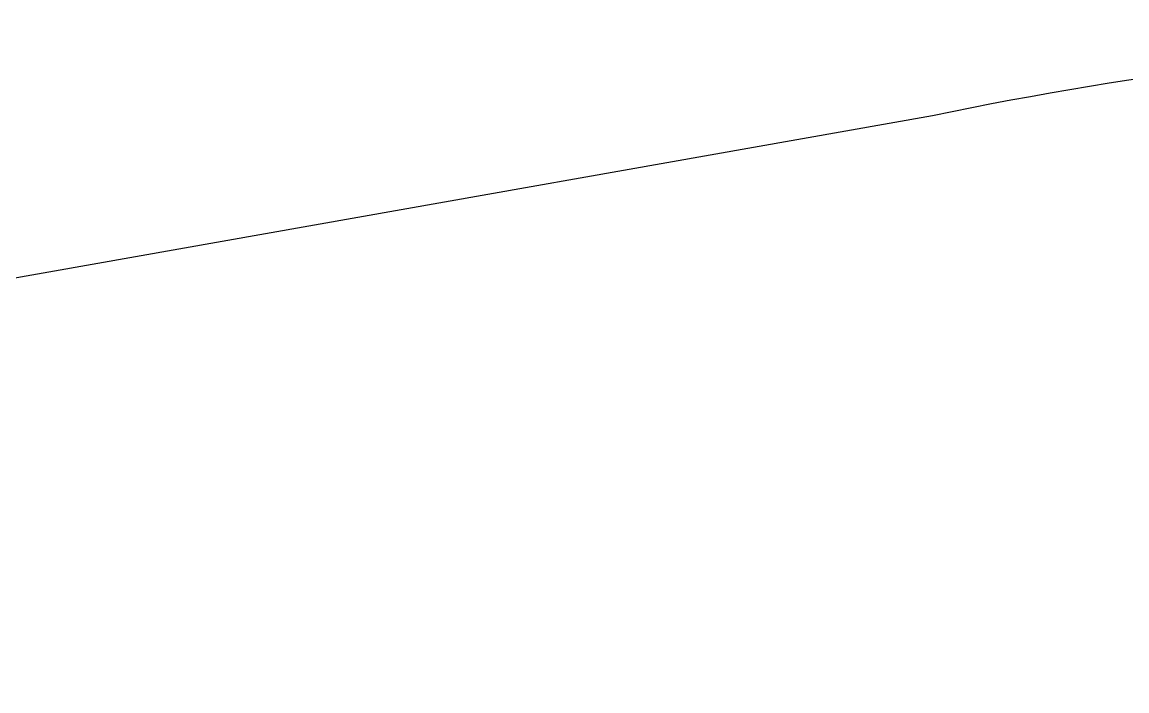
# Model space of a CAD drawing. Header units: millimetres. Extents: x 0 to 8967983, y -224399 to 13801.
# Drawn here: x 71375.18 to 71382.22, y -193460.4 to -193456.14 of the extents above; entities that cross this region are included whole.
import ezdxf

# ---------------------------------------------------------------- set-up
doc = ezdxf.new("R2010")
doc.units = ezdxf.units.MM
doc.header["$LTSCALE"] = 10
doc.layers.add('Архитектура', color=251, linetype='Continuous')

msp = doc.modelspace()

# ---------------------------------------------------------------- linework, layer by layer
at = {"layer": 'Архитектура', "lineweight": 25, "transparency": 33554684}
msp.add_lwpolyline([(71371.3737, -193458.4336), (71380.9779, -193456.7314, -0.082799), (71389.06, -193456.4123), (71389.2728, -193457.6129, 0.414326), (71390.4742, -193458.4525), (71397.7973, -193457.1546, -0.414326)], format="xyb", dxfattribs=at)
msp.add_lwpolyline([(71371.3737, -193458.4336), (71380.9779, -193456.7314, -0.082799), (71389.06, -193456.4123), (71389.2728, -193457.6129, 0.414326), (71390.4742, -193458.4525), (71397.7973, -193457.1546, -0.414326)], format="xyb", dxfattribs=at)
msp.add_lwpolyline([(71371.3737, -193458.4336), (71380.9779, -193456.7314, -0.082799), (71389.06, -193456.4123), (71389.2728, -193457.6129, 0.414326), (71390.4742, -193458.4525), (71397.7973, -193457.1546, -0.414326)], format="xyb", dxfattribs=at)
msp.add_lwpolyline([(71371.3737, -193458.4336), (71380.9779, -193456.7314, -0.082799), (71389.06, -193456.4123), (71389.2728, -193457.6129, 0.414326), (71390.4742, -193458.4525), (71397.7973, -193457.1546, -0.414326)], format="xyb", dxfattribs=at)
msp.add_lwpolyline([(71371.3737, -193458.4336), (71380.9779, -193456.7314, -0.082799), (71389.06, -193456.4123), (71389.2728, -193457.6129, 0.414326), (71390.4742, -193458.4525), (71397.7973, -193457.1546, -0.414326)], format="xyb", dxfattribs=at)
msp.add_lwpolyline([(71371.3737, -193458.4336), (71380.9779, -193456.7314, -0.082799), (71389.06, -193456.4123), (71389.2728, -193457.6129, 0.414326), (71390.4742, -193458.4525), (71397.7973, -193457.1546, -0.414326)], format="xyb", dxfattribs=at)
msp.add_lwpolyline([(71371.3737, -193458.4336), (71380.9779, -193456.7314, -0.082799), (71389.06, -193456.4123), (71389.2728, -193457.6129, 0.414326), (71390.4742, -193458.4525), (71397.7973, -193457.1546, -0.414326)], format="xyb", dxfattribs=at)
msp.add_lwpolyline([(71371.3737, -193458.4336), (71380.9779, -193456.7314, -0.082799), (71389.06, -193456.4123), (71389.2728, -193457.6129, 0.414326), (71390.4742, -193458.4525), (71397.7973, -193457.1546, -0.414326)], format="xyb", dxfattribs=at)
msp.add_lwpolyline([(71371.3737, -193458.4336), (71380.9779, -193456.7314, -0.082799), (71389.06, -193456.4123), (71389.2728, -193457.6129, 0.414326), (71390.4742, -193458.4525), (71397.7973, -193457.1546, -0.414326)], format="xyb", dxfattribs=at)
msp.add_lwpolyline([(71371.3737, -193458.4336), (71380.9779, -193456.7314, -0.082799), (71389.06, -193456.4123), (71389.2728, -193457.6129, 0.414326), (71390.4742, -193458.4525), (71397.7973, -193457.1546, -0.414326)], format="xyb", dxfattribs=at)
msp.add_lwpolyline([(71371.3737, -193458.4336), (71380.9779, -193456.7314, -0.082799), (71389.06, -193456.4123), (71389.2728, -193457.6129, 0.414326), (71390.4742, -193458.4525), (71397.7973, -193457.1546, -0.414326)], format="xyb", dxfattribs=at)
msp.add_lwpolyline([(71371.3737, -193458.4336), (71380.9779, -193456.7314, -0.082799), (71389.06, -193456.4123), (71389.2728, -193457.6129, 0.414326), (71390.4742, -193458.4525), (71397.7973, -193457.1546, -0.414326)], format="xyb", dxfattribs=at)
msp.add_lwpolyline([(71371.3737, -193458.4336), (71380.9779, -193456.7314, -0.082799), (71389.06, -193456.4123), (71389.2728, -193457.6129, 0.414326), (71390.4742, -193458.4525), (71397.7973, -193457.1546, -0.414326)], format="xyb", dxfattribs=at)
msp.add_lwpolyline([(71371.3737, -193458.4336), (71380.9779, -193456.7314, -0.082799), (71389.06, -193456.4123), (71389.2728, -193457.6129, 0.414326), (71390.4742, -193458.4525), (71397.7973, -193457.1546, -0.414326)], format="xyb", dxfattribs=at)
msp.add_lwpolyline([(71371.3737, -193458.4336), (71380.9779, -193456.7314, -0.082799), (71389.06, -193456.4123), (71389.2728, -193457.6129, 0.414326), (71390.4742, -193458.4525), (71397.7973, -193457.1546, -0.414326)], format="xyb", dxfattribs=at)
msp.add_lwpolyline([(71371.3737, -193458.4336), (71380.9779, -193456.7314, -0.082799), (71389.06, -193456.4123), (71389.2728, -193457.6129, 0.414326), (71390.4742, -193458.4525), (71397.7973, -193457.1546, -0.414326)], format="xyb", dxfattribs=at)
msp.add_lwpolyline([(71371.3737, -193458.4336), (71380.9779, -193456.7314, -0.082799), (71389.06, -193456.4123), (71389.2728, -193457.6129, 0.414326), (71390.4742, -193458.4525), (71397.7973, -193457.1546, -0.414326)], format="xyb", dxfattribs=at)
msp.add_lwpolyline([(71371.3737, -193458.4336), (71380.9779, -193456.7314, -0.082799), (71389.06, -193456.4123), (71389.2728, -193457.6129, 0.414326), (71390.4742, -193458.4525), (71397.7973, -193457.1546, -0.414326)], format="xyb", dxfattribs=at)
msp.add_lwpolyline([(71371.3737, -193458.4336), (71380.9779, -193456.7314, -0.082799), (71389.06, -193456.4123), (71389.2728, -193457.6129, 0.414326), (71390.4742, -193458.4525), (71397.7973, -193457.1546, -0.414326)], format="xyb", dxfattribs=at)
msp.add_lwpolyline([(71371.3737, -193458.4336), (71380.9779, -193456.7314, -0.082799), (71389.06, -193456.4123), (71389.2728, -193457.6129, 0.414326), (71390.4742, -193458.4525), (71397.7973, -193457.1546, -0.414326)], format="xyb", dxfattribs=at)
msp.add_lwpolyline([(71371.3737, -193458.4336), (71380.9779, -193456.7314, -0.082799), (71389.06, -193456.4123), (71389.2728, -193457.6129, 0.414326), (71390.4742, -193458.4525), (71397.7973, -193457.1546, -0.414326)], format="xyb", dxfattribs=at)
msp.add_lwpolyline([(71371.3737, -193458.4336), (71380.9779, -193456.7314, -0.082799), (71389.06, -193456.4123), (71389.2728, -193457.6129, 0.414326), (71390.4742, -193458.4525), (71397.7973, -193457.1546, -0.414326)], format="xyb", dxfattribs=at)
msp.add_lwpolyline([(71371.3737, -193458.4336), (71380.9779, -193456.7314, -0.082799), (71389.06, -193456.4123), (71389.2728, -193457.6129, 0.414326), (71390.4742, -193458.4525), (71397.7973, -193457.1546, -0.414326)], format="xyb", dxfattribs=at)
msp.add_lwpolyline([(71371.3737, -193458.4336), (71380.9779, -193456.7314, -0.082799), (71389.06, -193456.4123), (71389.2728, -193457.6129, 0.414326), (71390.4742, -193458.4525), (71397.7973, -193457.1546, -0.414326)], format="xyb", dxfattribs=at)
msp.add_lwpolyline([(71371.3737, -193458.4336), (71380.9779, -193456.7314, -0.082799), (71389.06, -193456.4123), (71389.2728, -193457.6129, 0.414326), (71390.4742, -193458.4525), (71397.7973, -193457.1546, -0.414326)], format="xyb", dxfattribs=at)
msp.add_lwpolyline([(71371.3737, -193458.4336), (71380.9779, -193456.7314, -0.082799), (71389.06, -193456.4123), (71389.2728, -193457.6129, 0.414326), (71390.4742, -193458.4525), (71397.7973, -193457.1546, -0.414326)], format="xyb", dxfattribs=at)
msp.add_lwpolyline([(71371.3737, -193458.4336), (71380.9779, -193456.7314, -0.082799), (71389.06, -193456.4123), (71389.2728, -193457.6129, 0.414326), (71390.4742, -193458.4525), (71397.7973, -193457.1546, -0.414326)], format="xyb", dxfattribs=at)
msp.add_lwpolyline([(71371.3737, -193458.4336), (71380.9779, -193456.7314, -0.082799), (71389.06, -193456.4123), (71389.2728, -193457.6129, 0.414326), (71390.4742, -193458.4525), (71397.7973, -193457.1546, -0.414326)], format="xyb", dxfattribs=at)
msp.add_lwpolyline([(71371.3737, -193458.4336), (71380.9779, -193456.7314, -0.082799), (71389.06, -193456.4123), (71389.2728, -193457.6129, 0.414326), (71390.4742, -193458.4525), (71397.7973, -193457.1546, -0.414326)], format="xyb", dxfattribs=at)
msp.add_lwpolyline([(71371.3737, -193458.4336), (71380.9779, -193456.7314, -0.082799), (71389.06, -193456.4123), (71389.2728, -193457.6129, 0.414326), (71390.4742, -193458.4525), (71397.7973, -193457.1546, -0.414326)], format="xyb", dxfattribs=at)
msp.add_lwpolyline([(71371.3737, -193458.4336), (71380.9779, -193456.7314, -0.082799), (71389.06, -193456.4123), (71389.2728, -193457.6129, 0.414326), (71390.4742, -193458.4525), (71397.7973, -193457.1546, -0.414326)], format="xyb", dxfattribs=at)
msp.add_lwpolyline([(71371.3737, -193458.4336), (71380.9779, -193456.7314, -0.082799), (71389.06, -193456.4123), (71389.2728, -193457.6129, 0.414326), (71390.4742, -193458.4525), (71397.7973, -193457.1546, -0.414326)], format="xyb", dxfattribs=at)
msp.add_lwpolyline([(71371.3737, -193458.4336), (71380.9779, -193456.7314, -0.082799), (71389.06, -193456.4123), (71389.2728, -193457.6129, 0.414326), (71390.4742, -193458.4525), (71397.7973, -193457.1546, -0.414326)], format="xyb", dxfattribs=at)
msp.add_lwpolyline([(71371.3737, -193458.4336), (71380.9779, -193456.7314, -0.082799), (71389.06, -193456.4123), (71389.2728, -193457.6129, 0.414326), (71390.4742, -193458.4525), (71397.7973, -193457.1546, -0.414326)], format="xyb", dxfattribs=at)
msp.add_lwpolyline([(71371.3737, -193458.4336), (71380.9779, -193456.7314, -0.082799), (71389.06, -193456.4123), (71389.2728, -193457.6129, 0.414326), (71390.4742, -193458.4525), (71397.7973, -193457.1546, -0.414326)], format="xyb", dxfattribs=at)
msp.add_lwpolyline([(71371.3737, -193458.4336), (71380.9779, -193456.7314, -0.082799), (71389.06, -193456.4123), (71389.2728, -193457.6129, 0.414326), (71390.4742, -193458.4525), (71397.7973, -193457.1546, -0.414326)], format="xyb", dxfattribs=at)
msp.add_lwpolyline([(71371.3737, -193458.4336), (71380.9779, -193456.7314, -0.082799), (71389.06, -193456.4123), (71389.2728, -193457.6129, 0.414326), (71390.4742, -193458.4525), (71397.7973, -193457.1546, -0.414326)], format="xyb", dxfattribs=at)
msp.add_lwpolyline([(71371.3737, -193458.4336), (71380.9779, -193456.7314, -0.082799), (71389.06, -193456.4123), (71389.2728, -193457.6129, 0.414326), (71390.4742, -193458.4525), (71397.7973, -193457.1546, -0.414326)], format="xyb", dxfattribs=at)
msp.add_lwpolyline([(71371.3737, -193458.4336), (71380.9779, -193456.7314, -0.082799), (71389.06, -193456.4123), (71389.2728, -193457.6129, 0.414326), (71390.4742, -193458.4525), (71397.7973, -193457.1546, -0.414326)], format="xyb", dxfattribs=at)
msp.add_lwpolyline([(71371.3737, -193458.4336), (71380.9779, -193456.7314, -0.082799), (71389.06, -193456.4123), (71389.2728, -193457.6129, 0.414326), (71390.4742, -193458.4525), (71397.7973, -193457.1546, -0.414326)], format="xyb", dxfattribs=at)
msp.add_lwpolyline([(71371.3737, -193458.4336), (71380.9779, -193456.7314, -0.082799), (71389.06, -193456.4123), (71389.2728, -193457.6129, 0.414326), (71390.4742, -193458.4525), (71397.7973, -193457.1546, -0.414326)], format="xyb", dxfattribs=at)
msp.add_lwpolyline([(71371.3737, -193458.4336), (71380.9779, -193456.7314, -0.082799), (71389.06, -193456.4123), (71389.2728, -193457.6129, 0.414326), (71390.4742, -193458.4525), (71397.7973, -193457.1546, -0.414326)], format="xyb", dxfattribs=at)
msp.add_lwpolyline([(71371.3737, -193458.4336), (71380.9779, -193456.7314, -0.082799), (71389.06, -193456.4123), (71389.2728, -193457.6129, 0.414326), (71390.4742, -193458.4525), (71397.7973, -193457.1546, -0.414326)], format="xyb", dxfattribs=at)
msp.add_lwpolyline([(71371.3737, -193458.4336), (71380.9779, -193456.7314, -0.082799), (71389.06, -193456.4123), (71389.2728, -193457.6129, 0.414326), (71390.4742, -193458.4525), (71397.7973, -193457.1546, -0.414326)], format="xyb", dxfattribs=at)
msp.add_lwpolyline([(71371.3737, -193458.4336), (71380.9779, -193456.7314, -0.082799), (71389.06, -193456.4123), (71389.2728, -193457.6129, 0.414326), (71390.4742, -193458.4525), (71397.7973, -193457.1546, -0.414326)], format="xyb", dxfattribs=at)
msp.add_lwpolyline([(71371.3737, -193458.4336), (71380.9779, -193456.7314, -0.082799), (71389.06, -193456.4123), (71389.2728, -193457.6129, 0.414326), (71390.4742, -193458.4525), (71397.7973, -193457.1546, -0.414326)], format="xyb", dxfattribs=at)
msp.add_lwpolyline([(71371.3737, -193458.4336), (71380.9779, -193456.7314, -0.082799), (71389.06, -193456.4123), (71389.2728, -193457.6129, 0.414326), (71390.4742, -193458.4525), (71397.7973, -193457.1546, -0.414326)], format="xyb", dxfattribs=at)
msp.add_lwpolyline([(71371.3737, -193458.4336), (71380.9779, -193456.7314, -0.082799), (71389.06, -193456.4123), (71389.2728, -193457.6129, 0.414326), (71390.4742, -193458.4525), (71397.7973, -193457.1546, -0.414326)], format="xyb", dxfattribs=at)
msp.add_lwpolyline([(71371.3737, -193458.4336), (71380.9779, -193456.7314, -0.082799), (71389.06, -193456.4123), (71389.2728, -193457.6129, 0.414326), (71390.4742, -193458.4525), (71397.7973, -193457.1546, -0.414326)], format="xyb", dxfattribs=at)
msp.add_lwpolyline([(71371.3737, -193458.4336), (71380.9779, -193456.7314, -0.082799), (71389.06, -193456.4123), (71389.2728, -193457.6129, 0.414326), (71390.4742, -193458.4525), (71397.7973, -193457.1546, -0.414326)], format="xyb", dxfattribs=at)
msp.add_lwpolyline([(71371.3737, -193458.4336), (71380.9779, -193456.7314, -0.082799), (71389.06, -193456.4123), (71389.2728, -193457.6129, 0.414326), (71390.4742, -193458.4525), (71397.7973, -193457.1546, -0.414326)], format="xyb", dxfattribs=at)
msp.add_lwpolyline([(71371.3737, -193458.4336), (71380.9779, -193456.7314, -0.082799), (71389.06, -193456.4123), (71389.2728, -193457.6129, 0.414326), (71390.4742, -193458.4525), (71397.7973, -193457.1546, -0.414326)], format="xyb", dxfattribs=at)
msp.add_lwpolyline([(71371.3737, -193458.4336), (71380.9779, -193456.7314, -0.082799), (71389.06, -193456.4123), (71389.2728, -193457.6129, 0.414326), (71390.4742, -193458.4525), (71397.7973, -193457.1546, -0.414326)], format="xyb", dxfattribs=at)
msp.add_lwpolyline([(71371.3737, -193458.4336), (71380.9779, -193456.7314, -0.082799), (71389.06, -193456.4123), (71389.2728, -193457.6129, 0.414326), (71390.4742, -193458.4525), (71397.7973, -193457.1546, -0.414326)], format="xyb", dxfattribs=at)
msp.add_lwpolyline([(71371.3737, -193458.4336), (71380.9779, -193456.7314, -0.082799), (71389.06, -193456.4123), (71389.2728, -193457.6129, 0.414326), (71390.4742, -193458.4525), (71397.7973, -193457.1546, -0.414326)], format="xyb", dxfattribs=at)
msp.add_lwpolyline([(71371.3737, -193458.4336), (71380.9779, -193456.7314, -0.082799), (71389.06, -193456.4123), (71389.2728, -193457.6129, 0.414326), (71390.4742, -193458.4525), (71397.7973, -193457.1546, -0.414326)], format="xyb", dxfattribs=at)
msp.add_lwpolyline([(71371.3737, -193458.4336), (71380.9779, -193456.7314, -0.082799), (71389.06, -193456.4123), (71389.2728, -193457.6129, 0.414326), (71390.4742, -193458.4525), (71397.7973, -193457.1546, -0.414326)], format="xyb", dxfattribs=at)
msp.add_lwpolyline([(71371.3737, -193458.4336), (71380.9779, -193456.7314, -0.082799), (71389.06, -193456.4123), (71389.2728, -193457.6129, 0.414326), (71390.4742, -193458.4525), (71397.7973, -193457.1546, -0.414326)], format="xyb", dxfattribs=at)
msp.add_lwpolyline([(71371.3737, -193458.4336), (71380.9779, -193456.7314, -0.082799), (71389.06, -193456.4123), (71389.2728, -193457.6129, 0.414326), (71390.4742, -193458.4525), (71397.7973, -193457.1546, -0.414326)], format="xyb", dxfattribs=at)
msp.add_lwpolyline([(71371.3737, -193458.4336), (71380.9779, -193456.7314, -0.082799), (71389.06, -193456.4123), (71389.2728, -193457.6129, 0.414326), (71390.4742, -193458.4525), (71397.7973, -193457.1546, -0.414326)], format="xyb", dxfattribs=at)
msp.add_lwpolyline([(71371.3737, -193458.4336), (71380.9779, -193456.7314, -0.082799), (71389.06, -193456.4123), (71389.2728, -193457.6129, 0.414326), (71390.4742, -193458.4525), (71397.7973, -193457.1546, -0.414326)], format="xyb", dxfattribs=at)
msp.add_lwpolyline([(71371.3737, -193458.4336), (71380.9779, -193456.7314, -0.082799), (71389.06, -193456.4123), (71389.2728, -193457.6129, 0.414326), (71390.4742, -193458.4525), (71397.7973, -193457.1546, -0.414326)], format="xyb", dxfattribs=at)
msp.add_lwpolyline([(71371.3737, -193458.4336), (71380.9779, -193456.7314, -0.082799), (71389.06, -193456.4123), (71389.2728, -193457.6129, 0.414326), (71390.4742, -193458.4525), (71397.7973, -193457.1546, -0.414326)], format="xyb", dxfattribs=at)
msp.add_lwpolyline([(71371.3737, -193458.4336), (71380.9779, -193456.7314, -0.082799), (71389.06, -193456.4123), (71389.2728, -193457.6129, 0.414326), (71390.4742, -193458.4525), (71397.7973, -193457.1546, -0.414326)], format="xyb", dxfattribs=at)
msp.add_lwpolyline([(71371.3737, -193458.4336), (71380.9779, -193456.7314, -0.082799), (71389.06, -193456.4123), (71389.2728, -193457.6129, 0.414326), (71390.4742, -193458.4525), (71397.7973, -193457.1546, -0.414326)], format="xyb", dxfattribs=at)
msp.add_lwpolyline([(71371.3737, -193458.4336), (71380.9779, -193456.7314, -0.082799), (71389.06, -193456.4123), (71389.2728, -193457.6129, 0.414326), (71390.4742, -193458.4525), (71397.7973, -193457.1546, -0.414326)], format="xyb", dxfattribs=at)
msp.add_lwpolyline([(71371.3737, -193458.4336), (71380.9779, -193456.7314, -0.082799), (71389.06, -193456.4123), (71389.2728, -193457.6129, 0.414326), (71390.4742, -193458.4525), (71397.7973, -193457.1546, -0.414326)], format="xyb", dxfattribs=at)
msp.add_lwpolyline([(71371.3737, -193458.4336), (71380.9779, -193456.7314, -0.082799), (71389.06, -193456.4123), (71389.2728, -193457.6129, 0.414326), (71390.4742, -193458.4525), (71397.7973, -193457.1546, -0.414326)], format="xyb", dxfattribs=at)
msp.add_lwpolyline([(71371.3737, -193458.4336), (71380.9779, -193456.7314, -0.082799), (71389.06, -193456.4123), (71389.2728, -193457.6129, 0.414326), (71390.4742, -193458.4525), (71397.7973, -193457.1546, -0.414326)], format="xyb", dxfattribs=at)
msp.add_lwpolyline([(71371.3737, -193458.4336), (71380.9779, -193456.7314, -0.082799), (71389.06, -193456.4123), (71389.2728, -193457.6129, 0.414326), (71390.4742, -193458.4525), (71397.7973, -193457.1546, -0.414326)], format="xyb", dxfattribs=at)
msp.add_lwpolyline([(71371.3737, -193458.4336), (71380.9779, -193456.7314, -0.082799), (71389.06, -193456.4123), (71389.2728, -193457.6129, 0.414326), (71390.4742, -193458.4525), (71397.7973, -193457.1546, -0.414326)], format="xyb", dxfattribs=at)
msp.add_lwpolyline([(71371.3737, -193458.4336), (71380.9779, -193456.7314, -0.082799), (71389.06, -193456.4123), (71389.2728, -193457.6129, 0.414326), (71390.4742, -193458.4525), (71397.7973, -193457.1546, -0.414326)], format="xyb", dxfattribs=at)
msp.add_lwpolyline([(71371.3737, -193458.4336), (71380.9779, -193456.7314, -0.082799), (71389.06, -193456.4123), (71389.2728, -193457.6129, 0.414326), (71390.4742, -193458.4525), (71397.7973, -193457.1546, -0.414326)], format="xyb", dxfattribs=at)
msp.add_lwpolyline([(71371.3737, -193458.4336), (71380.9779, -193456.7314, -0.082799), (71389.06, -193456.4123), (71389.2728, -193457.6129, 0.414326), (71390.4742, -193458.4525), (71397.7973, -193457.1546, -0.414326)], format="xyb", dxfattribs=at)
msp.add_lwpolyline([(71371.3737, -193458.4336), (71380.9779, -193456.7314, -0.082799), (71389.06, -193456.4123), (71389.2728, -193457.6129, 0.414326), (71390.4742, -193458.4525), (71397.7973, -193457.1546, -0.414326)], format="xyb", dxfattribs=at)
msp.add_lwpolyline([(71371.3737, -193458.4336), (71380.9779, -193456.7314, -0.082799), (71389.06, -193456.4123), (71389.2728, -193457.6129, 0.414326), (71390.4742, -193458.4525), (71397.7973, -193457.1546, -0.414326)], format="xyb", dxfattribs=at)
msp.add_lwpolyline([(71371.3737, -193458.4336), (71380.9779, -193456.7314, -0.082799), (71389.06, -193456.4123), (71389.2728, -193457.6129, 0.414326), (71390.4742, -193458.4525), (71397.7973, -193457.1546, -0.414326)], format="xyb", dxfattribs=at)
msp.add_lwpolyline([(71371.3737, -193458.4336), (71380.9779, -193456.7314, -0.082799), (71389.06, -193456.4123), (71389.2728, -193457.6129, 0.414326), (71390.4742, -193458.4525), (71397.7973, -193457.1546, -0.414326)], format="xyb", dxfattribs=at)
msp.add_lwpolyline([(71371.3737, -193458.4336), (71380.9779, -193456.7314, -0.082799), (71389.06, -193456.4123), (71389.2728, -193457.6129, 0.414326), (71390.4742, -193458.4525), (71397.7973, -193457.1546, -0.414326)], format="xyb", dxfattribs=at)
msp.add_lwpolyline([(71371.3737, -193458.4336), (71380.9779, -193456.7314, -0.082799), (71389.06, -193456.4123), (71389.2728, -193457.6129, 0.414326), (71390.4742, -193458.4525), (71397.7973, -193457.1546, -0.414326)], format="xyb", dxfattribs=at)
msp.add_lwpolyline([(71371.3737, -193458.4336), (71380.9779, -193456.7314, -0.082799), (71389.06, -193456.4123), (71389.2728, -193457.6129, 0.414326), (71390.4742, -193458.4525), (71397.7973, -193457.1546, -0.414326)], format="xyb", dxfattribs=at)
msp.add_lwpolyline([(71371.3737, -193458.4336), (71380.9779, -193456.7314, -0.082799), (71389.06, -193456.4123), (71389.2728, -193457.6129, 0.414326), (71390.4742, -193458.4525), (71397.7973, -193457.1546, -0.414326)], format="xyb", dxfattribs=at)
msp.add_lwpolyline([(71371.3737, -193458.4336), (71380.9779, -193456.7314, -0.082799), (71389.06, -193456.4123), (71389.2728, -193457.6129, 0.414326), (71390.4742, -193458.4525), (71397.7973, -193457.1546, -0.414326)], format="xyb", dxfattribs=at)
msp.add_lwpolyline([(71371.3737, -193458.4336), (71380.9779, -193456.7314, -0.082799), (71389.06, -193456.4123), (71389.2728, -193457.6129, 0.414326), (71390.4742, -193458.4525), (71397.7973, -193457.1546, -0.414326)], format="xyb", dxfattribs=at)
msp.add_lwpolyline([(71371.3737, -193458.4336), (71380.9779, -193456.7314, -0.082799), (71389.06, -193456.4123), (71389.2728, -193457.6129, 0.414326), (71390.4742, -193458.4525), (71397.7973, -193457.1546, -0.414326)], format="xyb", dxfattribs=at)
msp.add_lwpolyline([(71371.3737, -193458.4336), (71380.9779, -193456.7314, -0.082799), (71389.06, -193456.4123), (71389.2728, -193457.6129, 0.414326), (71390.4742, -193458.4525), (71397.7973, -193457.1546, -0.414326)], format="xyb", dxfattribs=at)
msp.add_lwpolyline([(71371.3737, -193458.4336), (71380.9779, -193456.7314, -0.082799), (71389.06, -193456.4123), (71389.2728, -193457.6129, 0.414326), (71390.4742, -193458.4525), (71397.7973, -193457.1546, -0.414326)], format="xyb", dxfattribs=at)
msp.add_lwpolyline([(71371.3737, -193458.4336), (71380.9779, -193456.7314, -0.082799), (71389.06, -193456.4123), (71389.2728, -193457.6129, 0.414326), (71390.4742, -193458.4525), (71397.7973, -193457.1546, -0.414326)], format="xyb", dxfattribs=at)
msp.add_lwpolyline([(71371.3737, -193458.4336), (71380.9779, -193456.7314, -0.082799), (71389.06, -193456.4123), (71389.2728, -193457.6129, 0.414326), (71390.4742, -193458.4525), (71397.7973, -193457.1546, -0.414326)], format="xyb", dxfattribs=at)
msp.add_lwpolyline([(71371.3737, -193458.4336), (71380.9779, -193456.7314, -0.082799), (71389.06, -193456.4123), (71389.2728, -193457.6129, 0.414326), (71390.4742, -193458.4525), (71397.7973, -193457.1546, -0.414326)], format="xyb", dxfattribs=at)
msp.add_lwpolyline([(71371.3737, -193458.4336), (71380.9779, -193456.7314, -0.082799), (71389.06, -193456.4123), (71389.2728, -193457.6129, 0.414326), (71390.4742, -193458.4525), (71397.7973, -193457.1546, -0.414326)], format="xyb", dxfattribs=at)
msp.add_lwpolyline([(71371.3737, -193458.4336), (71380.9779, -193456.7314, -0.082799), (71389.06, -193456.4123), (71389.2728, -193457.6129, 0.414326), (71390.4742, -193458.4525), (71397.7973, -193457.1546, -0.414326)], format="xyb", dxfattribs=at)
msp.add_lwpolyline([(71371.3737, -193458.4336), (71380.9779, -193456.7314, -0.082799), (71389.06, -193456.4123), (71389.2728, -193457.6129, 0.414326), (71390.4742, -193458.4525), (71397.7973, -193457.1546, -0.414326)], format="xyb", dxfattribs=at)
msp.add_lwpolyline([(71371.3737, -193458.4336), (71380.9779, -193456.7314, -0.082799), (71389.06, -193456.4123), (71389.2728, -193457.6129, 0.414326), (71390.4742, -193458.4525), (71397.7973, -193457.1546, -0.414326)], format="xyb", dxfattribs=at)
msp.add_lwpolyline([(71371.3737, -193458.4336), (71380.9779, -193456.7314, -0.082799), (71389.06, -193456.4123), (71389.2728, -193457.6129, 0.414326), (71390.4742, -193458.4525), (71397.7973, -193457.1546, -0.414326)], format="xyb", dxfattribs=at)
msp.add_lwpolyline([(71371.3737, -193458.4336), (71380.9779, -193456.7314, -0.082799), (71389.06, -193456.4123), (71389.2728, -193457.6129, 0.414326), (71390.4742, -193458.4525), (71397.7973, -193457.1546, -0.414326)], format="xyb", dxfattribs=at)
msp.add_lwpolyline([(71371.3737, -193458.4336), (71380.9779, -193456.7314, -0.082799), (71389.06, -193456.4123), (71389.2728, -193457.6129, 0.414326), (71390.4742, -193458.4525), (71397.7973, -193457.1546, -0.414326)], format="xyb", dxfattribs=at)
msp.add_lwpolyline([(71371.3737, -193458.4336), (71380.9779, -193456.7314, -0.082799), (71389.06, -193456.4123), (71389.2728, -193457.6129, 0.414326), (71390.4742, -193458.4525), (71397.7973, -193457.1546, -0.414326)], format="xyb", dxfattribs=at)
msp.add_lwpolyline([(71371.3737, -193458.4336), (71380.9779, -193456.7314, -0.082799), (71389.06, -193456.4123), (71389.2728, -193457.6129, 0.414326), (71390.4742, -193458.4525), (71397.7973, -193457.1546, -0.414326)], format="xyb", dxfattribs=at)
msp.add_lwpolyline([(71371.3737, -193458.4336), (71380.9779, -193456.7314, -0.082799), (71389.06, -193456.4123), (71389.2728, -193457.6129, 0.414326), (71390.4742, -193458.4525), (71397.7973, -193457.1546, -0.414326)], format="xyb", dxfattribs=at)
msp.add_lwpolyline([(71371.3737, -193458.4336), (71380.9779, -193456.7314, -0.082799), (71389.06, -193456.4123), (71389.2728, -193457.6129, 0.414326), (71390.4742, -193458.4525), (71397.7973, -193457.1546, -0.414326)], format="xyb", dxfattribs=at)
msp.add_lwpolyline([(71371.3737, -193458.4336), (71380.9779, -193456.7314, -0.082799), (71389.06, -193456.4123), (71389.2728, -193457.6129, 0.414326), (71390.4742, -193458.4525), (71397.7973, -193457.1546, -0.414326)], format="xyb", dxfattribs=at)
msp.add_lwpolyline([(71371.3737, -193458.4336), (71380.9779, -193456.7314, -0.082799), (71389.06, -193456.4123), (71389.2728, -193457.6129, 0.414326), (71390.4742, -193458.4525), (71397.7973, -193457.1546, -0.414326)], format="xyb", dxfattribs=at)
msp.add_lwpolyline([(71371.3737, -193458.4336), (71380.9779, -193456.7314, -0.082799), (71389.06, -193456.4123), (71389.2728, -193457.6129, 0.414326), (71390.4742, -193458.4525), (71397.7973, -193457.1546, -0.414326)], format="xyb", dxfattribs=at)
msp.add_lwpolyline([(71371.3737, -193458.4336), (71380.9779, -193456.7314, -0.082799), (71389.06, -193456.4123), (71389.2728, -193457.6129, 0.414326), (71390.4742, -193458.4525), (71397.7973, -193457.1546, -0.414326)], format="xyb", dxfattribs=at)
msp.add_lwpolyline([(71371.3737, -193458.4336), (71380.9779, -193456.7314, -0.082799), (71389.06, -193456.4123), (71389.2728, -193457.6129, 0.414326), (71390.4742, -193458.4525), (71397.7973, -193457.1546, -0.414326)], format="xyb", dxfattribs=at)
msp.add_lwpolyline([(71371.3737, -193458.4336), (71380.9779, -193456.7314, -0.082799), (71389.06, -193456.4123), (71389.2728, -193457.6129, 0.414326), (71390.4742, -193458.4525), (71397.7973, -193457.1546, -0.414326)], format="xyb", dxfattribs=at)
msp.add_lwpolyline([(71371.3737, -193458.4336), (71380.9779, -193456.7314, -0.082799), (71389.06, -193456.4123), (71389.2728, -193457.6129, 0.414326), (71390.4742, -193458.4525), (71397.7973, -193457.1546, -0.414326)], format="xyb", dxfattribs=at)
msp.add_lwpolyline([(71371.3737, -193458.4336), (71380.9779, -193456.7314, -0.082799), (71389.06, -193456.4123), (71389.2728, -193457.6129, 0.414326), (71390.4742, -193458.4525), (71397.7973, -193457.1546, -0.414326)], format="xyb", dxfattribs=at)
msp.add_lwpolyline([(71371.3737, -193458.4336), (71380.9779, -193456.7314, -0.082799), (71389.06, -193456.4123), (71389.2728, -193457.6129, 0.414326), (71390.4742, -193458.4525), (71397.7973, -193457.1546, -0.414326)], format="xyb", dxfattribs=at)
msp.add_lwpolyline([(71371.3737, -193458.4336), (71380.9779, -193456.7314, -0.082799), (71389.06, -193456.4123), (71389.2728, -193457.6129, 0.414326), (71390.4742, -193458.4525), (71397.7973, -193457.1546, -0.414326)], format="xyb", dxfattribs=at)
msp.add_lwpolyline([(71371.3737, -193458.4336), (71380.9779, -193456.7314, -0.082799), (71389.06, -193456.4123), (71389.2728, -193457.6129, 0.414326), (71390.4742, -193458.4525), (71397.7973, -193457.1546, -0.414326)], format="xyb", dxfattribs=at)
msp.add_lwpolyline([(71371.3737, -193458.4336), (71380.9779, -193456.7314, -0.082799), (71389.06, -193456.4123), (71389.2728, -193457.6129, 0.414326), (71390.4742, -193458.4525), (71397.7973, -193457.1546, -0.414326)], format="xyb", dxfattribs=at)
msp.add_lwpolyline([(71371.3737, -193458.4336), (71380.9779, -193456.7314, -0.082799), (71389.06, -193456.4123), (71389.2728, -193457.6129, 0.414326), (71390.4742, -193458.4525), (71397.7973, -193457.1546, -0.414326)], format="xyb", dxfattribs=at)
msp.add_lwpolyline([(71371.3737, -193458.4336), (71380.9779, -193456.7314, -0.082799), (71389.06, -193456.4123), (71389.2728, -193457.6129, 0.414326), (71390.4742, -193458.4525), (71397.7973, -193457.1546, -0.414326)], format="xyb", dxfattribs=at)
msp.add_lwpolyline([(71371.3737, -193458.4336), (71380.9779, -193456.7314, -0.082799), (71389.06, -193456.4123), (71389.2728, -193457.6129, 0.414326), (71390.4742, -193458.4525), (71397.7973, -193457.1546, -0.414326)], format="xyb", dxfattribs=at)
msp.add_lwpolyline([(71371.3737, -193458.4336), (71380.9779, -193456.7314, -0.082799), (71389.06, -193456.4123), (71389.2728, -193457.6129, 0.414326), (71390.4742, -193458.4525), (71397.7973, -193457.1546, -0.414326)], format="xyb", dxfattribs=at)
msp.add_lwpolyline([(71371.3737, -193458.4336), (71380.9779, -193456.7314, -0.082799), (71389.06, -193456.4123), (71389.2728, -193457.6129, 0.414326), (71390.4742, -193458.4525), (71397.7973, -193457.1546, -0.414326)], format="xyb", dxfattribs=at)
msp.add_lwpolyline([(71371.3737, -193458.4336), (71380.9779, -193456.7314, -0.082799), (71389.06, -193456.4123), (71389.2728, -193457.6129, 0.414326), (71390.4742, -193458.4525), (71397.7973, -193457.1546, -0.414326)], format="xyb", dxfattribs=at)
msp.add_lwpolyline([(71371.3737, -193458.4336), (71380.9779, -193456.7314, -0.082799), (71389.06, -193456.4123), (71389.2728, -193457.6129, 0.414326), (71390.4742, -193458.4525), (71397.7973, -193457.1546, -0.414326)], format="xyb", dxfattribs=at)
msp.add_lwpolyline([(71371.3737, -193458.4336), (71380.9779, -193456.7314, -0.082799), (71389.06, -193456.4123), (71389.2728, -193457.6129, 0.414326), (71390.4742, -193458.4525), (71397.7973, -193457.1546, -0.414326)], format="xyb", dxfattribs=at)
msp.add_lwpolyline([(71371.3737, -193458.4336), (71380.9779, -193456.7314, -0.082799), (71389.06, -193456.4123), (71389.2728, -193457.6129, 0.414326), (71390.4742, -193458.4525), (71397.7973, -193457.1546, -0.414326)], format="xyb", dxfattribs=at)
msp.add_lwpolyline([(71371.3737, -193458.4336), (71380.9779, -193456.7314, -0.082799), (71389.06, -193456.4123), (71389.2728, -193457.6129, 0.414326), (71390.4742, -193458.4525), (71397.7973, -193457.1546, -0.414326)], format="xyb", dxfattribs=at)
msp.add_lwpolyline([(71371.3737, -193458.4336), (71380.9779, -193456.7314, -0.082799), (71389.06, -193456.4123), (71389.2728, -193457.6129, 0.414326), (71390.4742, -193458.4525), (71397.7973, -193457.1546, -0.414326)], format="xyb", dxfattribs=at)
msp.add_lwpolyline([(71371.3737, -193458.4336), (71380.9779, -193456.7314, -0.082799), (71389.06, -193456.4123), (71389.2728, -193457.6129, 0.414326), (71390.4742, -193458.4525), (71397.7973, -193457.1546, -0.414326)], format="xyb", dxfattribs=at)
msp.add_lwpolyline([(71371.3737, -193458.4336), (71380.9779, -193456.7314, -0.082799), (71389.06, -193456.4123), (71389.2728, -193457.6129, 0.414326), (71390.4742, -193458.4525), (71397.7973, -193457.1546, -0.414326)], format="xyb", dxfattribs=at)
msp.add_lwpolyline([(71371.3737, -193458.4336), (71380.9779, -193456.7314, -0.082799), (71389.06, -193456.4123), (71389.2728, -193457.6129, 0.414326), (71390.4742, -193458.4525), (71397.7973, -193457.1546, -0.414326)], format="xyb", dxfattribs=at)
msp.add_lwpolyline([(71371.3737, -193458.4336), (71380.9779, -193456.7314, -0.082799), (71389.06, -193456.4123), (71389.2728, -193457.6129, 0.414326), (71390.4742, -193458.4525), (71397.7973, -193457.1546, -0.414326)], format="xyb", dxfattribs=at)
msp.add_lwpolyline([(71371.3737, -193458.4336), (71380.9779, -193456.7314, -0.082799), (71389.06, -193456.4123), (71389.2728, -193457.6129, 0.414326), (71390.4742, -193458.4525), (71397.7973, -193457.1546, -0.414326)], format="xyb", dxfattribs=at)
msp.add_lwpolyline([(71371.3737, -193458.4336), (71380.9779, -193456.7314, -0.082799), (71389.06, -193456.4123), (71389.2728, -193457.6129, 0.414326), (71390.4742, -193458.4525), (71397.7973, -193457.1546, -0.414326)], format="xyb", dxfattribs=at)
msp.add_lwpolyline([(71371.3737, -193458.4336), (71380.9779, -193456.7314, -0.082799), (71389.06, -193456.4123), (71389.2728, -193457.6129, 0.414326), (71390.4742, -193458.4525), (71397.7973, -193457.1546, -0.414326)], format="xyb", dxfattribs=at)
msp.add_lwpolyline([(71371.3737, -193458.4336), (71380.9779, -193456.7314, -0.082799), (71389.06, -193456.4123), (71389.2728, -193457.6129, 0.414326), (71390.4742, -193458.4525), (71397.7973, -193457.1546, -0.414326)], format="xyb", dxfattribs=at)
msp.add_lwpolyline([(71371.3737, -193458.4336), (71380.9779, -193456.7314, -0.082799), (71389.06, -193456.4123), (71389.2728, -193457.6129, 0.414326), (71390.4742, -193458.4525), (71397.7973, -193457.1546, -0.414326)], format="xyb", dxfattribs=at)
msp.add_lwpolyline([(71371.3737, -193458.4336), (71380.9779, -193456.7314, -0.082799), (71389.06, -193456.4123), (71389.2728, -193457.6129, 0.414326), (71390.4742, -193458.4525), (71397.7973, -193457.1546, -0.414326)], format="xyb", dxfattribs=at)
msp.add_lwpolyline([(71371.3737, -193458.4336), (71380.9779, -193456.7314, -0.082799), (71389.06, -193456.4123), (71389.2728, -193457.6129, 0.414326), (71390.4742, -193458.4525), (71397.7973, -193457.1546, -0.414326)], format="xyb", dxfattribs=at)
msp.add_lwpolyline([(71371.3737, -193458.4336), (71380.9779, -193456.7314, -0.082799), (71389.06, -193456.4123), (71389.2728, -193457.6129, 0.414326), (71390.4742, -193458.4525), (71397.7973, -193457.1546, -0.414326)], format="xyb", dxfattribs=at)
msp.add_lwpolyline([(71371.3737, -193458.4336), (71380.9779, -193456.7314, -0.082799), (71389.06, -193456.4123), (71389.2728, -193457.6129, 0.414326), (71390.4742, -193458.4525), (71397.7973, -193457.1546, -0.414326)], format="xyb", dxfattribs=at)
msp.add_lwpolyline([(71371.3737, -193458.4336), (71380.9779, -193456.7314, -0.082799), (71389.06, -193456.4123), (71389.2728, -193457.6129, 0.414326), (71390.4742, -193458.4525), (71397.7973, -193457.1546, -0.414326)], format="xyb", dxfattribs=at)
msp.add_lwpolyline([(71371.3737, -193458.4336), (71380.9779, -193456.7314, -0.082799), (71389.06, -193456.4123), (71389.2728, -193457.6129, 0.414326), (71390.4742, -193458.4525), (71397.7973, -193457.1546, -0.414326)], format="xyb", dxfattribs=at)
msp.add_lwpolyline([(71371.3737, -193458.4336), (71380.9779, -193456.7314, -0.082799), (71389.06, -193456.4123), (71389.2728, -193457.6129, 0.414326), (71390.4742, -193458.4525), (71397.7973, -193457.1546, -0.414326)], format="xyb", dxfattribs=at)
msp.add_lwpolyline([(71371.3737, -193458.4336), (71380.9779, -193456.7314, -0.082799), (71389.06, -193456.4123), (71389.2728, -193457.6129, 0.414326), (71390.4742, -193458.4525), (71397.7973, -193457.1546, -0.414326)], format="xyb", dxfattribs=at)
msp.add_lwpolyline([(71371.3737, -193458.4336), (71380.9779, -193456.7314, -0.082799), (71389.06, -193456.4123), (71389.2728, -193457.6129, 0.414326), (71390.4742, -193458.4525), (71397.7973, -193457.1546, -0.414326)], format="xyb", dxfattribs=at)
msp.add_lwpolyline([(71371.3737, -193458.4336), (71380.9779, -193456.7314, -0.082799), (71389.06, -193456.4123), (71389.2728, -193457.6129, 0.414326), (71390.4742, -193458.4525), (71397.7973, -193457.1546, -0.414326)], format="xyb", dxfattribs=at)
msp.add_lwpolyline([(71371.3737, -193458.4336), (71380.9779, -193456.7314, -0.082799), (71389.06, -193456.4123), (71389.2728, -193457.6129, 0.414326), (71390.4742, -193458.4525), (71397.7973, -193457.1546, -0.414326)], format="xyb", dxfattribs=at)
msp.add_lwpolyline([(71371.3737, -193458.4336), (71380.9779, -193456.7314, -0.082799), (71389.06, -193456.4123), (71389.2728, -193457.6129, 0.414326), (71390.4742, -193458.4525), (71397.7973, -193457.1546, -0.414326)], format="xyb", dxfattribs=at)
msp.add_lwpolyline([(71371.3737, -193458.4336), (71380.9779, -193456.7314, -0.082799), (71389.06, -193456.4123), (71389.2728, -193457.6129, 0.414326), (71390.4742, -193458.4525), (71397.7973, -193457.1546, -0.414326)], format="xyb", dxfattribs=at)
msp.add_lwpolyline([(71371.3737, -193458.4336), (71380.9779, -193456.7314, -0.082799), (71389.06, -193456.4123), (71389.2728, -193457.6129, 0.414326), (71390.4742, -193458.4525), (71397.7973, -193457.1546, -0.414326)], format="xyb", dxfattribs=at)
msp.add_lwpolyline([(71371.3737, -193458.4336), (71380.9779, -193456.7314, -0.082799), (71389.06, -193456.4123), (71389.2728, -193457.6129, 0.414326), (71390.4742, -193458.4525), (71397.7973, -193457.1546, -0.414326)], format="xyb", dxfattribs=at)
msp.add_lwpolyline([(71371.3737, -193458.4336), (71380.9779, -193456.7314, -0.082799), (71389.06, -193456.4123), (71389.2728, -193457.6129, 0.414326), (71390.4742, -193458.4525), (71397.7973, -193457.1546, -0.414326)], format="xyb", dxfattribs=at)
msp.add_lwpolyline([(71371.3737, -193458.4336), (71380.9779, -193456.7314, -0.082799), (71389.06, -193456.4123), (71389.2728, -193457.6129, 0.414326), (71390.4742, -193458.4525), (71397.7973, -193457.1546, -0.414326)], format="xyb", dxfattribs=at)
msp.add_lwpolyline([(71371.3737, -193458.4336), (71380.9779, -193456.7314, -0.082799), (71389.06, -193456.4123), (71389.2728, -193457.6129, 0.414326), (71390.4742, -193458.4525), (71397.7973, -193457.1546, -0.414326)], format="xyb", dxfattribs=at)
msp.add_lwpolyline([(71371.3737, -193458.4336), (71380.9779, -193456.7314, -0.082799), (71389.06, -193456.4123), (71389.2728, -193457.6129, 0.414326), (71390.4742, -193458.4525), (71397.7973, -193457.1546, -0.414326)], format="xyb", dxfattribs=at)
msp.add_lwpolyline([(71371.3737, -193458.4336), (71380.9779, -193456.7314, -0.082799), (71389.06, -193456.4123), (71389.2728, -193457.6129, 0.414326), (71390.4742, -193458.4525), (71397.7973, -193457.1546, -0.414326)], format="xyb", dxfattribs=at)
msp.add_lwpolyline([(71371.3737, -193458.4336), (71380.9779, -193456.7314, -0.082799), (71389.06, -193456.4123), (71389.2728, -193457.6129, 0.414326), (71390.4742, -193458.4525), (71397.7973, -193457.1546, -0.414326)], format="xyb", dxfattribs=at)
msp.add_lwpolyline([(71371.3737, -193458.4336), (71380.9779, -193456.7314, -0.082799), (71389.06, -193456.4123), (71389.2728, -193457.6129, 0.414326), (71390.4742, -193458.4525), (71397.7973, -193457.1546, -0.414326)], format="xyb", dxfattribs=at)
msp.add_lwpolyline([(71371.3737, -193458.4336), (71380.9779, -193456.7314, -0.082799), (71389.06, -193456.4123), (71389.2728, -193457.6129, 0.414326), (71390.4742, -193458.4525), (71397.7973, -193457.1546, -0.414326)], format="xyb", dxfattribs=at)
msp.add_lwpolyline([(71371.3737, -193458.4336), (71380.9779, -193456.7314, -0.082799), (71389.06, -193456.4123), (71389.2728, -193457.6129, 0.414326), (71390.4742, -193458.4525), (71397.7973, -193457.1546, -0.414326)], format="xyb", dxfattribs=at)
msp.add_lwpolyline([(71371.3737, -193458.4336), (71380.9779, -193456.7314, -0.082799), (71389.06, -193456.4123), (71389.2728, -193457.6129, 0.414326), (71390.4742, -193458.4525), (71397.7973, -193457.1546, -0.414326)], format="xyb", dxfattribs=at)
msp.add_lwpolyline([(71371.3737, -193458.4336), (71380.9779, -193456.7314, -0.082799), (71389.06, -193456.4123), (71389.2728, -193457.6129, 0.414326), (71390.4742, -193458.4525), (71397.7973, -193457.1546, -0.414326)], format="xyb", dxfattribs=at)
msp.add_lwpolyline([(71371.3737, -193458.4336), (71380.9779, -193456.7314, -0.082799), (71389.06, -193456.4123), (71389.2728, -193457.6129, 0.414326), (71390.4742, -193458.4525), (71397.7973, -193457.1546, -0.414326)], format="xyb", dxfattribs=at)
msp.add_lwpolyline([(71371.3737, -193458.4336), (71380.9779, -193456.7314, -0.082799), (71389.06, -193456.4123), (71389.2728, -193457.6129, 0.414326), (71390.4742, -193458.4525), (71397.7973, -193457.1546, -0.414326)], format="xyb", dxfattribs=at)
msp.add_lwpolyline([(71371.3737, -193458.4336), (71380.9779, -193456.7314, -0.082799), (71389.06, -193456.4123), (71389.2728, -193457.6129, 0.414326), (71390.4742, -193458.4525), (71397.7973, -193457.1546, -0.414326)], format="xyb", dxfattribs=at)
msp.add_lwpolyline([(71371.3737, -193458.4336), (71380.9779, -193456.7314, -0.082799), (71389.06, -193456.4123), (71389.2728, -193457.6129, 0.414326), (71390.4742, -193458.4525), (71397.7973, -193457.1546, -0.414326)], format="xyb", dxfattribs=at)
msp.add_lwpolyline([(71371.3737, -193458.4336), (71380.9779, -193456.7314, -0.082799), (71389.06, -193456.4123), (71389.2728, -193457.6129, 0.414326), (71390.4742, -193458.4525), (71397.7973, -193457.1546, -0.414326)], format="xyb", dxfattribs=at)
msp.add_lwpolyline([(71371.3737, -193458.4336), (71380.9779, -193456.7314, -0.082799), (71389.06, -193456.4123), (71389.2728, -193457.6129, 0.414326), (71390.4742, -193458.4525), (71397.7973, -193457.1546, -0.414326)], format="xyb", dxfattribs=at)
msp.add_lwpolyline([(71371.3737, -193458.4336), (71380.9779, -193456.7314, -0.082799), (71389.06, -193456.4123), (71389.2728, -193457.6129, 0.414326), (71390.4742, -193458.4525), (71397.7973, -193457.1546, -0.414326)], format="xyb", dxfattribs=at)
msp.add_lwpolyline([(71371.3737, -193458.4336), (71380.9779, -193456.7314, -0.082799), (71389.06, -193456.4123), (71389.2728, -193457.6129, 0.414326), (71390.4742, -193458.4525), (71397.7973, -193457.1546, -0.414326)], format="xyb", dxfattribs=at)
msp.add_lwpolyline([(71371.3737, -193458.4336), (71380.9779, -193456.7314, -0.082799), (71389.06, -193456.4123), (71389.2728, -193457.6129, 0.414326), (71390.4742, -193458.4525), (71397.7973, -193457.1546, -0.414326)], format="xyb", dxfattribs=at)
msp.add_lwpolyline([(71371.3737, -193458.4336), (71380.9779, -193456.7314, -0.082799), (71389.06, -193456.4123), (71389.2728, -193457.6129, 0.414326), (71390.4742, -193458.4525), (71397.7973, -193457.1546, -0.414326)], format="xyb", dxfattribs=at)
msp.add_lwpolyline([(71371.3737, -193458.4336), (71380.9779, -193456.7314, -0.082799), (71389.06, -193456.4123), (71389.2728, -193457.6129, 0.414326), (71390.4742, -193458.4525), (71397.7973, -193457.1546, -0.414326)], format="xyb", dxfattribs=at)
msp.add_lwpolyline([(71371.3737, -193458.4336), (71380.9779, -193456.7314, -0.082799), (71389.06, -193456.4123), (71389.2728, -193457.6129, 0.414326), (71390.4742, -193458.4525), (71397.7973, -193457.1546, -0.414326)], format="xyb", dxfattribs=at)
msp.add_lwpolyline([(71371.3737, -193458.4336), (71380.9779, -193456.7314, -0.082799), (71389.06, -193456.4123), (71389.2728, -193457.6129, 0.414326), (71390.4742, -193458.4525), (71397.7973, -193457.1546, -0.414326)], format="xyb", dxfattribs=at)
msp.add_lwpolyline([(71371.3737, -193458.4336), (71380.9779, -193456.7314, -0.082799), (71389.06, -193456.4123), (71389.2728, -193457.6129, 0.414326), (71390.4742, -193458.4525), (71397.7973, -193457.1546, -0.414326)], format="xyb", dxfattribs=at)
msp.add_lwpolyline([(71371.3737, -193458.4336), (71380.9779, -193456.7314, -0.082799), (71389.06, -193456.4123), (71389.2728, -193457.6129, 0.414326), (71390.4742, -193458.4525), (71397.7973, -193457.1546, -0.414326)], format="xyb", dxfattribs=at)
msp.add_lwpolyline([(71371.3737, -193458.4336), (71380.9779, -193456.7314, -0.082799), (71389.06, -193456.4123), (71389.2728, -193457.6129, 0.414326), (71390.4742, -193458.4525), (71397.7973, -193457.1546, -0.414326)], format="xyb", dxfattribs=at)
msp.add_lwpolyline([(71371.3737, -193458.4336), (71380.9779, -193456.7314, -0.082799), (71389.06, -193456.4123), (71389.2728, -193457.6129, 0.414326), (71390.4742, -193458.4525), (71397.7973, -193457.1546, -0.414326)], format="xyb", dxfattribs=at)
msp.add_lwpolyline([(71371.3737, -193458.4336), (71380.9779, -193456.7314, -0.082799), (71389.06, -193456.4123), (71389.2728, -193457.6129, 0.414326), (71390.4742, -193458.4525), (71397.7973, -193457.1546, -0.414326)], format="xyb", dxfattribs=at)
msp.add_lwpolyline([(71371.3737, -193458.4336), (71380.9779, -193456.7314, -0.082799), (71389.06, -193456.4123), (71389.2728, -193457.6129, 0.414326), (71390.4742, -193458.4525), (71397.7973, -193457.1546, -0.414326)], format="xyb", dxfattribs=at)
msp.add_lwpolyline([(71371.3737, -193458.4336), (71380.9779, -193456.7314, -0.082799), (71389.06, -193456.4123), (71389.2728, -193457.6129, 0.414326), (71390.4742, -193458.4525), (71397.7973, -193457.1546, -0.414326)], format="xyb", dxfattribs=at)
msp.add_lwpolyline([(71371.3737, -193458.4336), (71380.9779, -193456.7314, -0.082799), (71389.06, -193456.4123), (71389.2728, -193457.6129, 0.414326), (71390.4742, -193458.4525), (71397.7973, -193457.1546, -0.414326)], format="xyb", dxfattribs=at)
msp.add_lwpolyline([(71371.3737, -193458.4336), (71380.9779, -193456.7314, -0.082799), (71389.06, -193456.4123), (71389.2728, -193457.6129, 0.414326), (71390.4742, -193458.4525), (71397.7973, -193457.1546, -0.414326)], format="xyb", dxfattribs=at)
msp.add_lwpolyline([(71371.3737, -193458.4336), (71380.9779, -193456.7314, -0.082799), (71389.06, -193456.4123), (71389.2728, -193457.6129, 0.414326), (71390.4742, -193458.4525), (71397.7973, -193457.1546, -0.414326)], format="xyb", dxfattribs=at)
msp.add_lwpolyline([(71371.3737, -193458.4336), (71380.9779, -193456.7314, -0.082799), (71389.06, -193456.4123), (71389.2728, -193457.6129, 0.414326), (71390.4742, -193458.4525), (71397.7973, -193457.1546, -0.414326)], format="xyb", dxfattribs=at)
msp.add_lwpolyline([(71371.3737, -193458.4336), (71380.9779, -193456.7314, -0.082799), (71389.06, -193456.4123), (71389.2728, -193457.6129, 0.414326), (71390.4742, -193458.4525), (71397.7973, -193457.1546, -0.414326)], format="xyb", dxfattribs=at)
msp.add_lwpolyline([(71371.3737, -193458.4336), (71380.9779, -193456.7314, -0.082799), (71389.06, -193456.4123), (71389.2728, -193457.6129, 0.414326), (71390.4742, -193458.4525), (71397.7973, -193457.1546, -0.414326)], format="xyb", dxfattribs=at)
msp.add_lwpolyline([(71371.3737, -193458.4336), (71380.9779, -193456.7314, -0.082799), (71389.06, -193456.4123), (71389.2728, -193457.6129, 0.414326), (71390.4742, -193458.4525), (71397.7973, -193457.1546, -0.414326)], format="xyb", dxfattribs=at)
msp.add_lwpolyline([(71371.3737, -193458.4336), (71380.9779, -193456.7314, -0.082799), (71389.06, -193456.4123), (71389.2728, -193457.6129, 0.414326), (71390.4742, -193458.4525), (71397.7973, -193457.1546, -0.414326)], format="xyb", dxfattribs=at)
msp.add_lwpolyline([(71371.3737, -193458.4336), (71380.9779, -193456.7314, -0.082799), (71389.06, -193456.4123), (71389.2728, -193457.6129, 0.414326), (71390.4742, -193458.4525), (71397.7973, -193457.1546, -0.414326)], format="xyb", dxfattribs=at)
msp.add_lwpolyline([(71371.3737, -193458.4336), (71380.9779, -193456.7314, -0.082799), (71389.06, -193456.4123), (71389.2728, -193457.6129, 0.414326), (71390.4742, -193458.4525), (71397.7973, -193457.1546, -0.414326)], format="xyb", dxfattribs=at)
msp.add_lwpolyline([(71371.3737, -193458.4336), (71380.9779, -193456.7314, -0.082799), (71389.06, -193456.4123), (71389.2728, -193457.6129, 0.414326), (71390.4742, -193458.4525), (71397.7973, -193457.1546, -0.414326)], format="xyb", dxfattribs=at)
msp.add_lwpolyline([(71371.3737, -193458.4336), (71380.9779, -193456.7314, -0.082799), (71389.06, -193456.4123), (71389.2728, -193457.6129, 0.414326), (71390.4742, -193458.4525), (71397.7973, -193457.1546, -0.414326)], format="xyb", dxfattribs=at)
msp.add_lwpolyline([(71371.3737, -193458.4336), (71380.9779, -193456.7314, -0.082799), (71389.06, -193456.4123), (71389.2728, -193457.6129, 0.414326), (71390.4742, -193458.4525), (71397.7973, -193457.1546, -0.414326)], format="xyb", dxfattribs=at)
msp.add_lwpolyline([(71371.3737, -193458.4336), (71380.9779, -193456.7314, -0.082799), (71389.06, -193456.4123), (71389.2728, -193457.6129, 0.414326), (71390.4742, -193458.4525), (71397.7973, -193457.1546, -0.414326)], format="xyb", dxfattribs=at)
msp.add_lwpolyline([(71371.3737, -193458.4336), (71380.9779, -193456.7314, -0.082799), (71389.06, -193456.4123), (71389.2728, -193457.6129, 0.414326), (71390.4742, -193458.4525), (71397.7973, -193457.1546, -0.414326)], format="xyb", dxfattribs=at)
msp.add_lwpolyline([(71371.3737, -193458.4336), (71380.9779, -193456.7314, -0.082799), (71389.06, -193456.4123), (71389.2728, -193457.6129, 0.414326), (71390.4742, -193458.4525), (71397.7973, -193457.1546, -0.414326)], format="xyb", dxfattribs=at)
msp.add_lwpolyline([(71371.3737, -193458.4336), (71380.9779, -193456.7314, -0.082799), (71389.06, -193456.4123), (71389.2728, -193457.6129, 0.414326), (71390.4742, -193458.4525), (71397.7973, -193457.1546, -0.414326)], format="xyb", dxfattribs=at)
msp.add_lwpolyline([(71371.3737, -193458.4336), (71380.9779, -193456.7314, -0.082799), (71389.06, -193456.4123), (71389.2728, -193457.6129, 0.414326), (71390.4742, -193458.4525), (71397.7973, -193457.1546, -0.414326)], format="xyb", dxfattribs=at)
msp.add_lwpolyline([(71371.3737, -193458.4336), (71380.9779, -193456.7314, -0.082799), (71389.06, -193456.4123), (71389.2728, -193457.6129, 0.414326), (71390.4742, -193458.4525), (71397.7973, -193457.1546, -0.414326)], format="xyb", dxfattribs=at)
msp.add_lwpolyline([(71371.3737, -193458.4336), (71380.9779, -193456.7314, -0.082799), (71389.06, -193456.4123), (71389.2728, -193457.6129, 0.414326), (71390.4742, -193458.4525), (71397.7973, -193457.1546, -0.414326)], format="xyb", dxfattribs=at)
msp.add_lwpolyline([(71371.3737, -193458.4336), (71380.9779, -193456.7314, -0.082799), (71389.06, -193456.4123), (71389.2728, -193457.6129, 0.414326), (71390.4742, -193458.4525), (71397.7973, -193457.1546, -0.414326)], format="xyb", dxfattribs=at)
msp.add_lwpolyline([(71371.3737, -193458.4336), (71380.9779, -193456.7314, -0.082799), (71389.06, -193456.4123), (71389.2728, -193457.6129, 0.414326), (71390.4742, -193458.4525), (71397.7973, -193457.1546, -0.414326)], format="xyb", dxfattribs=at)
msp.add_lwpolyline([(71371.3737, -193458.4336), (71380.9779, -193456.7314, -0.082799), (71389.06, -193456.4123), (71389.2728, -193457.6129, 0.414326), (71390.4742, -193458.4525), (71397.7973, -193457.1546, -0.414326)], format="xyb", dxfattribs=at)
msp.add_lwpolyline([(71371.3737, -193458.4336), (71380.9779, -193456.7314, -0.082799), (71389.06, -193456.4123), (71389.2728, -193457.6129, 0.414326), (71390.4742, -193458.4525), (71397.7973, -193457.1546, -0.414326)], format="xyb", dxfattribs=at)
msp.add_lwpolyline([(71371.3737, -193458.4336), (71380.9779, -193456.7314, -0.082799), (71389.06, -193456.4123), (71389.2728, -193457.6129, 0.414326), (71390.4742, -193458.4525), (71397.7973, -193457.1546, -0.414326)], format="xyb", dxfattribs=at)
msp.add_lwpolyline([(71371.3737, -193458.4336), (71380.9779, -193456.7314, -0.082799), (71389.06, -193456.4123), (71389.2728, -193457.6129, 0.414326), (71390.4742, -193458.4525), (71397.7973, -193457.1546, -0.414326)], format="xyb", dxfattribs=at)
msp.add_lwpolyline([(71371.3737, -193458.4336), (71380.9779, -193456.7314, -0.082799), (71389.06, -193456.4123), (71389.2728, -193457.6129, 0.414326), (71390.4742, -193458.4525), (71397.7973, -193457.1546, -0.414326)], format="xyb", dxfattribs=at)
msp.add_lwpolyline([(71371.3737, -193458.4336), (71380.9779, -193456.7314, -0.082799), (71389.06, -193456.4123), (71389.2728, -193457.6129, 0.414326), (71390.4742, -193458.4525), (71397.7973, -193457.1546, -0.414326)], format="xyb", dxfattribs=at)
msp.add_lwpolyline([(71371.3737, -193458.4336), (71380.9779, -193456.7314, -0.082799), (71389.06, -193456.4123), (71389.2728, -193457.6129, 0.414326), (71390.4742, -193458.4525), (71397.7973, -193457.1546, -0.414326)], format="xyb", dxfattribs=at)
msp.add_lwpolyline([(71371.3737, -193458.4336), (71380.9779, -193456.7314, -0.082799), (71389.06, -193456.4123), (71389.2728, -193457.6129, 0.414326), (71390.4742, -193458.4525), (71397.7973, -193457.1546, -0.414326)], format="xyb", dxfattribs=at)
msp.add_lwpolyline([(71371.3737, -193458.4336), (71380.9779, -193456.7314, -0.082799), (71389.06, -193456.4123), (71389.2728, -193457.6129, 0.414326), (71390.4742, -193458.4525), (71397.7973, -193457.1546, -0.414326)], format="xyb", dxfattribs=at)
msp.add_lwpolyline([(71371.3737, -193458.4336), (71380.9779, -193456.7314, -0.082799), (71389.06, -193456.4123), (71389.2728, -193457.6129, 0.414326), (71390.4742, -193458.4525), (71397.7973, -193457.1546, -0.414326)], format="xyb", dxfattribs=at)
msp.add_lwpolyline([(71371.3737, -193458.4336), (71380.9779, -193456.7314, -0.082799), (71389.06, -193456.4123), (71389.2728, -193457.6129, 0.414326), (71390.4742, -193458.4525), (71397.7973, -193457.1546, -0.414326)], format="xyb", dxfattribs=at)
msp.add_lwpolyline([(71371.3737, -193458.4336), (71380.9779, -193456.7314, -0.082799), (71389.06, -193456.4123), (71389.2728, -193457.6129, 0.414326), (71390.4742, -193458.4525), (71397.7973, -193457.1546, -0.414326)], format="xyb", dxfattribs=at)
msp.add_lwpolyline([(71371.3737, -193458.4336), (71380.9779, -193456.7314, -0.082799), (71389.06, -193456.4123), (71389.2728, -193457.6129, 0.414326), (71390.4742, -193458.4525), (71397.7973, -193457.1546, -0.414326)], format="xyb", dxfattribs=at)
msp.add_lwpolyline([(71371.3737, -193458.4336), (71380.9779, -193456.7314, -0.082799), (71389.06, -193456.4123), (71389.2728, -193457.6129, 0.414326), (71390.4742, -193458.4525), (71397.7973, -193457.1546, -0.414326)], format="xyb", dxfattribs=at)
msp.add_lwpolyline([(71371.3737, -193458.4336), (71380.9779, -193456.7314, -0.082799), (71389.06, -193456.4123), (71389.2728, -193457.6129, 0.414326), (71390.4742, -193458.4525), (71397.7973, -193457.1546, -0.414326)], format="xyb", dxfattribs=at)
msp.add_lwpolyline([(71371.3737, -193458.4336), (71380.9779, -193456.7314, -0.082799), (71389.06, -193456.4123), (71389.2728, -193457.6129, 0.414326), (71390.4742, -193458.4525), (71397.7973, -193457.1546, -0.414326)], format="xyb", dxfattribs=at)
msp.add_lwpolyline([(71371.3737, -193458.4336), (71380.9779, -193456.7314, -0.082799), (71389.06, -193456.4123), (71389.2728, -193457.6129, 0.414326), (71390.4742, -193458.4525), (71397.7973, -193457.1546, -0.414326)], format="xyb", dxfattribs=at)
msp.add_lwpolyline([(71371.3737, -193458.4336), (71380.9779, -193456.7314, -0.082799), (71389.06, -193456.4123), (71389.2728, -193457.6129, 0.414326), (71390.4742, -193458.4525), (71397.7973, -193457.1546, -0.414326)], format="xyb", dxfattribs=at)
msp.add_lwpolyline([(71371.3737, -193458.4336), (71380.9779, -193456.7314, -0.082799), (71389.06, -193456.4123), (71389.2728, -193457.6129, 0.414326), (71390.4742, -193458.4525), (71397.7973, -193457.1546, -0.414326)], format="xyb", dxfattribs=at)
msp.add_lwpolyline([(71371.3737, -193458.4336), (71380.9779, -193456.7314, -0.082799), (71389.06, -193456.4123), (71389.2728, -193457.6129, 0.414326), (71390.4742, -193458.4525), (71397.7973, -193457.1546, -0.414326)], format="xyb", dxfattribs=at)
msp.add_lwpolyline([(71371.3737, -193458.4336), (71380.9779, -193456.7314, -0.082799), (71389.06, -193456.4123), (71389.2728, -193457.6129, 0.414326), (71390.4742, -193458.4525), (71397.7973, -193457.1546, -0.414326)], format="xyb", dxfattribs=at)
msp.add_lwpolyline([(71371.3737, -193458.4336), (71380.9779, -193456.7314, -0.082799), (71389.06, -193456.4123), (71389.2728, -193457.6129, 0.414326), (71390.4742, -193458.4525), (71397.7973, -193457.1546, -0.414326)], format="xyb", dxfattribs=at)
msp.add_lwpolyline([(71371.3737, -193458.4336), (71380.9779, -193456.7314, -0.082799), (71389.06, -193456.4123), (71389.2728, -193457.6129, 0.414326), (71390.4742, -193458.4525), (71397.7973, -193457.1546, -0.414326)], format="xyb", dxfattribs=at)
msp.add_lwpolyline([(71371.3737, -193458.4336), (71380.9779, -193456.7314, -0.082799), (71389.06, -193456.4123), (71389.2728, -193457.6129, 0.414326), (71390.4742, -193458.4525), (71397.7973, -193457.1546, -0.414326)], format="xyb", dxfattribs=at)
msp.add_arc((68711.0138, -184296.962), 9778.6546, 272.59254797, 356.63539137, dxfattribs=at)

doc.saveas('drawing.dxf')
